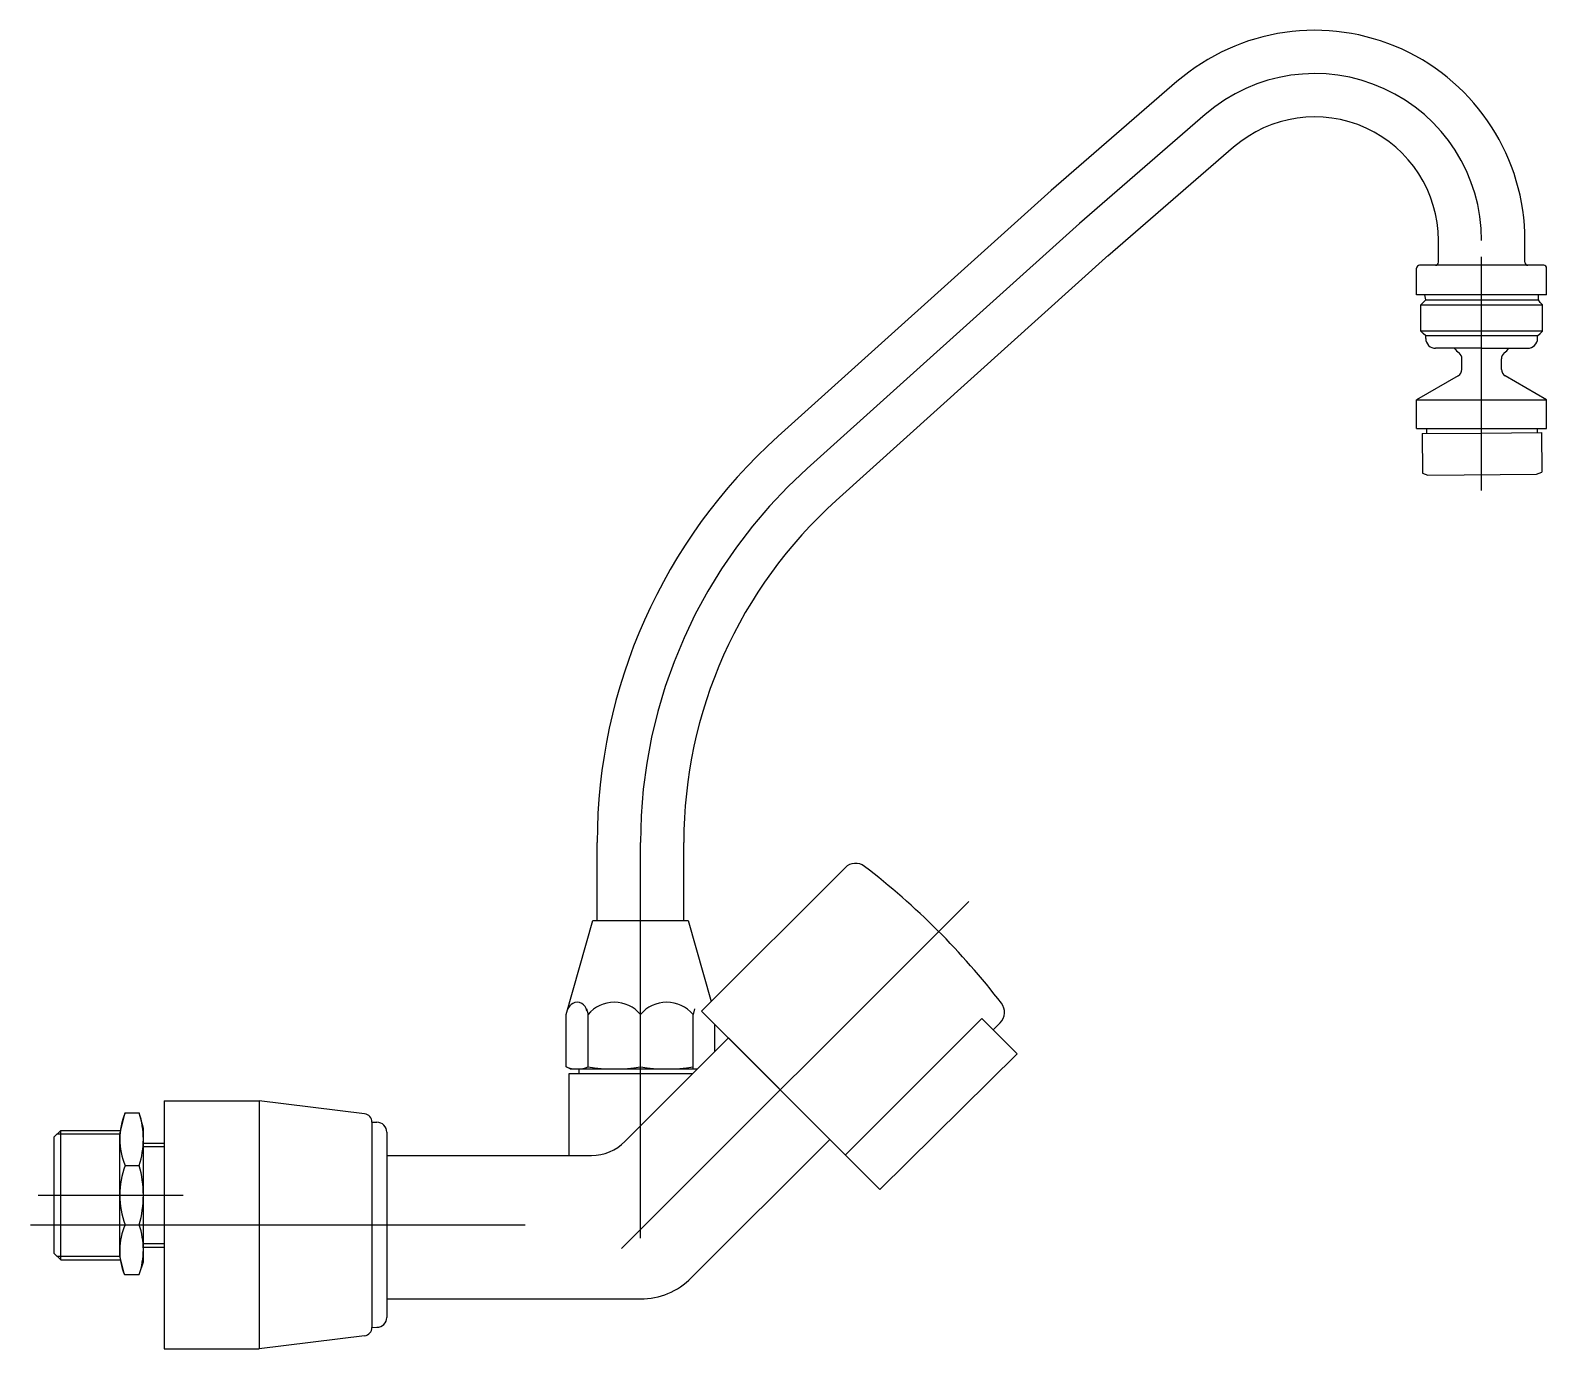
# Model space of a CAD drawing. Extents: x 37.793 to 38.099, y 12.015 to 12.282.
import ezdxf

# ---------------------------------------------------------------- set-up
doc = ezdxf.new("R2010")
doc.units = 0
doc.header["$LTSCALE"] = 0.2
doc.header["$MEASUREMENT"] = 0
doc.linetypes.add('AXES', pattern=[0.54, 0.3, -0.08, 0.08, -0.08])
doc.linetypes.add('CONTINU', pattern=[0])
doc.layers.get('0').update_dxf_attribs({"linetype": 'CONTINUOUS'})
doc.layers.add('DECA_EIXOS', color=5, linetype='AXES')

msp = doc.modelspace()

# ---------------------------------------------------------------- linework, layer by layer
at = {"linetype": 'CONTINU'}
for points in [[(38.09463, 12.23911, 0.642715), (38.0243, 12.27123)], [(38.07713, 12.23911, 0.642718), (38.03576, 12.258)], [(38.07653, 12.23411, 0.41421), (38.07713, 12.23471)], [(38.09463, 12.23472, 0.415448), (38.09523, 12.23411)], [(38.07334, 12.23411, 0.414211), (38.07274, 12.23351)], [(38.09902, 12.23351, 0.414145), (38.09842, 12.23411)], [(38.07458, 12.21931, 0.414214), (38.07658, 12.21731)], [(38.09518, 12.21731, 0.414177), (38.09718, 12.21931)], [(38.08036, 12.21731, 0.045663), (38.08131, 12.2164)], [(38.08188, 12.2152, 0.233456), (38.08131, 12.2164)], [(38.09045, 12.2164, 0.231299), (38.08988, 12.21521)], [(38.09045, 12.2164, 0.045659), (38.0914, 12.21731)], [(38.08113, 12.21176, 0.267952), (38.08188, 12.21306)], [(38.08988, 12.21306, 0.267941), (38.09063, 12.21176)], [(37.9437, 12.19954, 0.212567), (37.90713, 12.11742)], [(37.9554, 12.18653, 0.212557), (37.92463, 12.11742)], [(37.96116, 12.11256, 0.376293), (37.95721, 12.1123)], [(37.97591, 12.09963, 0.032738), (37.96116, 12.11256)], [(37.98882, 12.08489, 0.032718), (37.97591, 12.09963)], [(37.90217, 12.08484, 0.185708), (37.90118, 12.08368)], [(37.90399, 12.08484, 0.283757), (37.90217, 12.08484)], [(37.90506, 12.08338, 0.224058), (37.90399, 12.08484)], [(37.91588, 12.08261, 0.468801), (37.90528, 12.08261)], [(37.92649, 12.08261, 0.468797), (37.91588, 12.08261)], [(37.98856, 12.08093, 0.377863), (37.98882, 12.08489)], [(37.90088, 12.07205, 0.197187), (37.90528, 12.07205)], [(37.90528, 12.07205, 0.081682), (37.91588, 12.07205)], [(37.91588, 12.07205, 0.081667), (37.92649, 12.07205)], [(37.81174, 12.06273, 0.210968), (37.81174, 12.05209)], [(37.81456, 12.05209, 0.158093), (37.81456, 12.06273)], [(37.8616, 12.06084, 0.37886), (37.8601, 12.06252)], [(37.8646, 12.05882, 0.414215), (37.8626, 12.06082)], [(37.90595, 12.05411, 0.201238), (37.91273, 12.05696)], [(37.81174, 12.05209, 0.187031), (37.81174, 12.04009)], [(37.81456, 12.04009, 0.140155), (37.81456, 12.05209)], [(37.81174, 12.04009, 0.207776), (37.81159, 12.03001)], [(37.81456, 12.03001, 0.166861), (37.81456, 12.04009)], [(37.91588, 12.02511, 0.198919), (37.92614, 12.02936)], [(37.8626, 12.01936, 0.414214), (37.8646, 12.02136)], [(37.8601, 12.01766, 0.37886), (37.8616, 12.01935)]]:
    msp.add_lwpolyline(points, format="xyb", dxfattribs=at)
for points in [[(38.0243, 12.27123), (37.99886, 12.2492)], [(38.03576, 12.258), (38.01031, 12.23597)], [(37.99886, 12.2492), (37.9437, 12.19954)], [(38.07713, 12.23471), (38.07713, 12.23911)], [(38.09463, 12.23472), (38.09463, 12.23911)], [(38.01056, 12.23619), (37.9554, 12.18653)], [(38.07274, 12.22811), (38.07274, 12.23351)], [(38.08588, 12.23411), (38.07334, 12.23411)], [(38.09842, 12.23411), (38.08588, 12.23411)], [(38.09902, 12.22811), (38.09902, 12.23351)], [(38.08588, 12.22811), (38.07274, 12.22811)], [(38.07458, 12.22711), (38.07442, 12.22811)], [(38.09902, 12.22811), (38.08588, 12.22811)], [(38.09734, 12.22711), (38.09734, 12.22811)], [(38.07358, 12.22611), (38.07408, 12.22661)], [(38.07358, 12.22611), (38.09818, 12.22611)], [(38.07358, 12.22081), (38.07358, 12.22611)], [(38.07408, 12.22661), (38.07458, 12.22711)], [(38.07458, 12.22711), (38.09734, 12.22711)], [(38.09768, 12.22661), (38.09734, 12.22711)], [(38.09818, 12.22611), (38.09768, 12.22661)], [(38.09818, 12.22081), (38.09818, 12.22611)], [(38.09818, 12.22081), (38.07358, 12.22081)], [(38.07408, 12.22031), (38.07358, 12.22081)], [(38.07458, 12.21981), (38.07408, 12.22031)], [(38.07458, 12.21931), (38.07458, 12.21981)], [(38.09718, 12.21981), (38.07458, 12.21981)], [(38.09718, 12.21981), (38.09768, 12.22031)], [(38.09718, 12.21931), (38.09718, 12.21981)], [(38.09768, 12.22031), (38.09818, 12.22081)], [(38.08588, 12.21731), (38.07658, 12.21731)], [(38.08588, 12.21731), (38.09518, 12.21731)], [(38.08188, 12.21306), (38.08188, 12.2152)], [(38.08988, 12.21306), (38.08988, 12.21521)], [(38.08113, 12.21176), (38.07274, 12.20691)], [(38.09902, 12.20691), (38.09063, 12.21176)], [(38.07274, 12.20111), (38.07274, 12.20691)], [(38.07274, 12.20691), (38.09902, 12.20691)], [(38.09902, 12.20111), (38.09902, 12.20691)], [(38.07274, 12.20111), (38.08588, 12.20111)], [(38.07472, 12.20111), (38.07473, 12.20009)], [(38.08588, 12.20111), (38.09902, 12.20111)], [(38.09712, 12.20111), (38.09713, 12.20026)], [(38.07388, 12.20008), (38.08588, 12.20018)], [(38.07388, 12.20008), (38.07394, 12.19209)], [(38.08588, 12.20018), (38.09798, 12.20027)], [(38.09798, 12.20027), (38.09804, 12.19227)], [(38.07394, 12.19209), (38.075, 12.19169)], [(38.075, 12.19169), (38.09699, 12.19186)], [(38.09699, 12.19186), (38.09804, 12.19227)], [(37.90713, 12.10161), (37.90713, 12.11742)], [(37.92463, 12.10161), (37.92463, 12.11742)], [(37.9282, 12.08329), (37.95721, 12.1123)], [(37.90088, 12.08261), (37.90623, 12.10161)], [(37.90623, 12.10161), (37.92553, 12.10161)], [(37.92553, 12.10161), (37.93015, 12.08523)], [(37.90088, 12.07205), (37.90088, 12.08261)], [(37.90495, 12.08375), (37.90528, 12.08261)], [(37.90528, 12.07205), (37.90528, 12.08261)], [(37.91588, 12.07205), (37.91588, 12.08261)], [(37.92682, 12.08375), (37.92649, 12.08261)], [(37.92649, 12.07161), (37.92649, 12.08261)], [(37.9282, 12.08329), (37.96428, 12.04722)], [(37.98484, 12.08181), (37.95728, 12.05422)], [(37.98484, 12.08181), (37.99198, 12.07467)], [(37.98714, 12.07951), (37.98856, 12.08093)], [(37.93363, 12.07787), (37.91273, 12.05696)], [(37.93088, 12.07512), (37.93088, 12.08061)], [(37.93363, 12.07787), (37.95414, 12.05736)], [(37.90163, 12.07161), (37.90088, 12.07205)], [(37.96428, 12.04722), (37.99198, 12.07467)], [(37.90138, 12.07061), (37.90138, 12.05411)], [(37.92638, 12.07061), (37.90138, 12.07061)], [(37.90163, 12.07161), (37.92738, 12.07161)], [(37.90348, 12.07061), (37.90348, 12.07163)], [(37.81066, 12.05847), (37.81174, 12.06273)], [(37.81174, 12.06273), (37.81456, 12.06273)], [(37.8154, 12.05959), (37.81456, 12.06273)], [(37.8196, 12.06514), (37.8388, 12.06514)], [(37.8196, 12.06514), (37.8196, 12.01504)], [(37.8601, 12.06252), (37.8388, 12.06514)], [(37.8388, 12.06514), (37.8388, 12.01504)], [(37.8154, 12.04609), (37.8154, 12.05959)], [(37.8616, 12.06084), (37.8626, 12.06082)], [(37.8616, 12.06084), (37.8616, 12.01935)], [(37.7987, 12.05917), (37.7974, 12.05787)], [(37.7974, 12.03432), (37.7974, 12.05787)], [(37.798, 12.05847), (37.81066, 12.05847)], [(37.7987, 12.03302), (37.7987, 12.05917)], [(37.7987, 12.05917), (37.8109, 12.05917)], [(37.81062, 12.03372), (37.81066, 12.05847)], [(37.81538, 12.05659), (37.8196, 12.05659)], [(37.8646, 12.05882), (37.8646, 12.02136)], [(37.95414, 12.05736), (37.92614, 12.02936)], [(37.81533, 12.05589), (37.8196, 12.05589)], [(37.8646, 12.05411), (37.90595, 12.05411)], [(37.81174, 12.05209), (37.81456, 12.05209)], [(37.8154, 12.03259), (37.8154, 12.04609)], [(37.81174, 12.04009), (37.81456, 12.04009)], [(37.81535, 12.03629), (37.8196, 12.03629)], [(37.81539, 12.03559), (37.8196, 12.03559)], [(37.7987, 12.03302), (37.7974, 12.03432)], [(37.798, 12.03372), (37.81062, 12.03372)], [(37.7987, 12.03302), (37.8109, 12.03302)], [(37.81159, 12.03001), (37.81062, 12.03372)], [(37.81456, 12.03001), (37.8154, 12.03259)], [(37.81159, 12.03001), (37.81456, 12.03001)], [(37.8646, 12.02511), (37.91588, 12.02511)], [(37.8601, 12.01766), (37.8388, 12.01504)], [(37.8616, 12.01935), (37.8626, 12.01936)], [(37.8196, 12.01504), (37.8388, 12.01504)]]:
    msp.add_lwpolyline(points, dxfattribs=at)
at = {"layer": 'DECA_EIXOS'}
for points in [[(38.08588, 12.23911, 0.642717), (38.03003, 12.26462)], [(37.94955, 12.19303, 0.212567), (37.91588, 12.11742)]]:
    msp.add_lwpolyline(points, format="xyb", dxfattribs=at)
for points in [[(38.03003, 12.26462), (38.00458, 12.24258)], [(38.00458, 12.24258), (37.94955, 12.19303)], [(38.08588, 12.18858), (38.08588, 12.23578)], [(37.91588, 12.03739), (37.91588, 12.11742)], [(37.98223, 12.10548), (37.91206, 12.03531)], [(37.79413, 12.04609), (37.82343, 12.04609)], [(37.79256, 12.04009), (37.92237, 12.04009)]]:
    msp.add_lwpolyline(points, dxfattribs=at)

doc.saveas('drawing.dxf')
